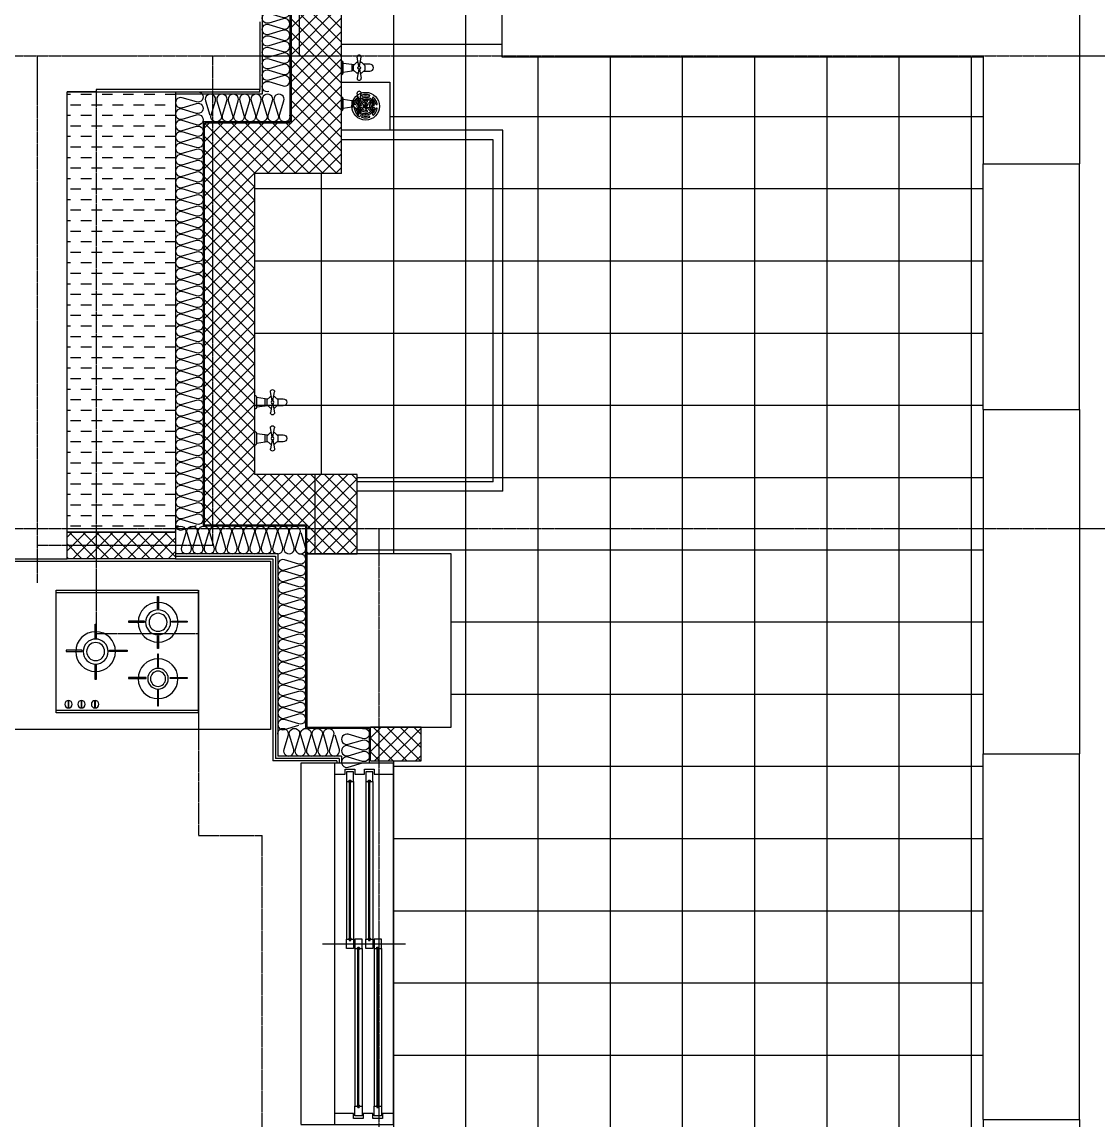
# Model space of a CAD drawing. Header units: millimetres. Extents: x 18456 to 179493, y -203649 to 469211.
# Drawn here: x 156660 to 161129, y 430724 to 435286 of the extents above; entities that cross this region are included whole.
import ezdxf

# ---------------------------------------------------------------- set-up
doc = ezdxf.new("R2010")
doc.units = ezdxf.units.MM
for name, pattern in [('X-평면도(기본형)$0$CEN', [52.5, 50, -1, 0.5, -1]), ('X-평면도(기본형)$0$HID', [2.8, 1.8, -1]), ('X-평면도(기본형)$0$HID2', [7.5, 6, -1.5])]:
    doc.linetypes.add(name, pattern=pattern)
for name, color, linetype, true_color in [('X-평면도(기본형)$0$40HAT', 9, 'Continuous', 0x808080), ('X-평면도(기본형)$0$4ELE', 4, 'Continuous', 0x00ffff), ('X-평면도(기본형)$0$4GYP', 4, 'Continuous', 0x00ffff), ('X-평면도(기본형)$0$AHID', 5, 'X-평면도(기본형)$0$HID', 0x0000ff), ('X-평면도(기본형)$0$CEN', 1, 'X-평면도(기본형)$0$CEN', 0xff0000), ('X-평면도(기본형)$0$DOOR', 4, 'Continuous', 0x00ffff), ('X-평면도(기본형)$0$FUR-K', 6, 'Continuous', 0xff00ff), ('X-평면도(기본형)$0$INS', 9, 'Continuous', 0x808080), ('X-평면도(기본형)$0$INSUL', 9, 'Continuous', 0x808080), ('X-평면도(기본형)$0$KIT', 6, 'Continuous', 0xff00ff), ('X-평면도(기본형)$0$KITC', 6, 'Continuous', 0xff00ff), ('X-평면도(기본형)$0$LV', 4, 'Continuous', 0x00ffff), ('X-평면도(기본형)$0$TIL', 5, 'Continuous', 0x0000ff), ('X-평면도(기본형)$0$UIS', 7, 'X-평면도(기본형)$0$HID2', 0x000000), ('X-평면도(기본형)$0$W1', 2, 'Continuous', 0xffff00), ('X-평면도(기본형)$0$W2', 3, 'Continuous', 0x00ff00), ('X-평면도(기본형)$0$WID', 4, 'Continuous', 0x00ffff), ('X-평면도(기본형)$0$설비OPEN', 9, 'Continuous', 0x808080), ('X-평면도(기본형)$0$수전', 5, 'Continuous', 0x0000ff)]:
    doc.layers.add(name, color=color, linetype=linetype, true_color=true_color)
pattern_1 = [(315, (-172988.756, 97481.56), (28.2842712, 28.2842712), []), (45, (-172988.756, 97481.56), (-28.2842712, 28.2842712), [])]

# ---------------------------------------------------------------- blocks, each defined once
blk = doc.blocks.new('X-평면도(기본형)$0$A$C66e6687a')
at = {"layer": 'X-평면도(기본형)$0$수전', "color": 8, "true_color": 0x808080}
for p, q in [((92.5, 143), (92.5, 146.4)), ((107.5, 143), (107.5, 146.4)), ((59, 115), (56, 116.7)), ((66.5, 128), (63.5, 129.7)), ((82.5, 105.5), (79.5, 107.2)), ((86.5, 112.4), (83.5, 114.2)), ((95.2, 101.9), (91.4, 99.7)), ((99.2, 94.9), (95.4, 92.7)), ((96, 131.1), (96, 134.5)), ((96, 131.1), (96, 134.5)), ((96, 103.2), (96, 107.6)), ((96, 103.2), (96, 107.6)), ((104.6, 92.7), (100.7, 94.9)), ((104, 131.1), (104, 134.5)), ((104, 103.2), (104, 107.6)), ((108.6, 99.7), (104.7, 101.9)), ((116.5, 114.2), (113.5, 112.4)), ((120.5, 107.2), (117.5, 105.5)), ((136.5, 129.7), (133.5, 128)), ((144, 116.7), (141, 115)), ((59, 85), (56, 83.3)), ((66.5, 72), (63.5, 70.3)), ((71.1, 87.9), (68.1, 86.2)), ((75.1, 81), (72.1, 79.3)), ((92.5, 53.6), (92.5, 57)), ((96, 78.6), (96, 82.1)), ((96, 78.6), (96, 82.1)), ((104, 78.6), (104, 82.1)), ((107.5, 53.6), (107.5, 57)), ((127.9, 79.3), (124.9, 81)), ((131.9, 86.2), (128.9, 87.9)), ((131.9, 86.2), (128.9, 87.9)), ((136.5, 70.3), (133.5, 72)), ((144, 83.3), (141, 85))]:
    blk.add_line(p, q, dxfattribs=at)
blk.add_lwpolyline([(0, 0), (0, 200), (200, 200), (200, 0)], close=True, dxfattribs=at)
for radius in [57.5, 2.5]:
    blk.add_circle((100, 100), radius, dxfattribs=at)
for centre, radius, start, end in [((100, 100), 48.8, 100.9688, 139.0312), ((100, 100), 42.5, 101.8165, 138.1835), ((91, 146.4), 1.5, 0, 100.9688), ((91, 143), 1.5, 281.8165, 0), ((109, 146.4), 1.5, 79.0312, 180), ((109, 143), 1.5, 180, 258.1835), ((100, 100), 42.5, 41.8165, 78.1835), ((100, 100), 48.8, 40.9688, 79.0312), ((100, 100), 48.8, 160.9688, 199.0312), ((55.3, 115.4), 1.5, 60, 160.9688), ((100, 100), 42.5, 161.8165, 198.1835), ((58.2, 113.7), 1.5, 341.8165, 60), ((64.3, 131), 1.5, 139.0312, 240), ((100, 100), 36.5, 99.0541, 200.9459), ((67.2, 129.3), 1.5, 240, 318.1835), ((100, 100), 30.1, 100.0234, 199.9766), ((100, 100), 23.6, 164.4106, 255.5894), ((78.7, 105.9), 1.5, 60, 164.4106), ((81.7, 104.2), 1.5, 347.0576, 60), ((84.2, 115.5), 1.5, 135.5894, 240), ((100, 100), 17.2, 167.0576, 252.9424), ((100, 100), 23.6, 44.4106, 135.5894), ((87.2, 113.7), 1.5, 240, 312.9424), ((100, 100), 17.2, 47.0576, 132.9424), ((90.6, 101), 1.5, 174.1895, 300), ((100, 100), 10.9, 125.8105, 174.1895), ((94.5, 107.6), 1.5, 0, 125.8105), ((94.5, 134.5), 1.5, 0, 99.0541), ((96.1, 91.4), 1.5, 120, 245.8105), ((94.5, 131.1), 1.5, 280.0234, 0), ((94.5, 131.1), 1.5, 280.0234, 0), ((94.5, 103.2), 1.5, 300, 0), ((100, 93.6), 1.5, 60, 120), ((105.5, 134.5), 1.5, 80.9459, 180), ((105.5, 131.1), 1.5, 180, 259.9766), ((105.5, 107.6), 1.5, 54.1895, 180), ((105.5, 103.2), 1.5, 180, 240), ((103.9, 91.4), 1.5, 294.1895, 60), ((100, 100), 17.2, 287.0576, 12.9424), ((100, 100), 30.1, 340.0234, 79.9766), ((100, 100), 36.5, 339.0541, 80.9459), ((100, 100), 23.6, 284.4106, 15.5894), ((100, 100), 10.9, 5.8105, 54.1895), ((109.4, 101), 1.5, 240, 5.8105), ((112.8, 113.7), 1.5, 227.0576, 300), ((115.8, 115.5), 1.5, 300, 44.4106), ((118.3, 104.2), 1.5, 120, 192.9424), ((121.3, 105.9), 1.5, 15.5894, 120), ((132.8, 129.3), 1.5, 221.8165, 300), ((135.7, 131), 1.5, 300, 40.9688), ((141.8, 113.7), 1.5, 120, 198.1835), ((100, 100), 42.5, 341.8165, 18.1835), ((144.7, 115.4), 1.5, 19.0312, 120), ((100, 100), 48.8, 340.9688, 19.0312), ((55.3, 84.6), 1.5, 199.0312, 300), ((58.2, 86.3), 1.5, 300, 18.1835), ((64.3, 69), 1.5, 120, 220.9688), ((100, 100), 48.8, 220.9688, 259.0312), ((67.4, 87.5), 1.5, 200.9459, 300), ((67.2, 70.7), 1.5, 41.8165, 120), ((100, 100), 42.5, 221.8165, 258.1835), ((70.3, 89.2), 1.5, 300, 19.9766), ((72.9, 78), 1.5, 120, 219.0541), ((100, 100), 36.5, 219.0541, 320.9459), ((75.8, 79.7), 1.5, 40.0234, 120), ((100, 100), 30.1, 220.0234, 319.9766), ((91, 53.6), 1.5, 259.0312, 360), ((91, 57), 1.5, 0, 78.1835), ((94.5, 78.6), 1.5, 255.5894, 0), ((94.5, 82.1), 1.5, 0, 72.9424), ((100, 100), 10.9, 245.8105, 294.1895), ((105.5, 82.1), 1.5, 107.0576, 180), ((105.5, 78.6), 1.5, 180, 284.4106), ((109, 57), 1.5, 101.8165, 180), ((109, 53.6), 1.5, 180, 280.9688), ((100, 100), 42.5, 281.8165, 318.1835), ((100, 100), 48.8, 280.9688, 319.0312), ((124.2, 79.7), 1.5, 60, 139.9766), ((127.1, 78), 1.5, 320.9459, 60), ((129.7, 89.2), 1.5, 160.0234, 240), ((132.8, 70.7), 1.5, 60, 138.1835), ((132.6, 87.5), 1.5, 240, 339.0541), ((135.7, 69), 1.5, 319.0312, 60), ((141.8, 86.3), 1.5, 161.8165, 240), ((144.7, 84.6), 1.5, 240, 340.9688)]:
    blk.add_arc(centre, radius, start, end, dxfattribs=at)
blk = doc.blocks.new('X-평면도(기본형)$0$수전-1')
at = {"layer": 'X-평면도(기본형)$0$수전'}
for p, q in [((33477.5, -11070.1), (33477.5, -11099.3)), ((33484.5, -11099.3), (33484.5, -11079.4)), ((33548.8, -11093.5), (33542.1, -11055.2)), ((33552.1, -11093.5), (33558.8, -11055.2)), ((33594.8, -11084.6), (33568.4, -11084.6)), ((33477.5, -11099.3), (33477.5, -11128.5)), ((33484.5, -11119.2), (33484.5, -11099.3)), ((33548.8, -11105.1), (33542.1, -11143.3)), ((33552.1, -11105.1), (33558.8, -11143.3)), ((33568.4, -11114), (33594.8, -11114))]:
    blk.add_line(p, q, dxfattribs=at)
for points in [[(33484.5, -11080), (33520.4, -11085), (33520.4, -11099.3), (33520.4, -11113.6), (33484.5, -11118.6)], [(33545.7, -11122.4), (33540.9, -11122.4), (33527.3, -11108.9), (33527.3, -11089.7), (33540.9, -11076.2), (33545.7, -11076.2)], [(33555.1, -11076.2), (33560, -11076.2), (33573.5, -11089.7), (33573.5, -11108.9)], [(33573.5, -11108.9), (33560, -11122.4), (33555.1, -11122.4)]]:
    blk.add_lwpolyline(points, dxfattribs=at)
blk.add_circle((33550.4, -11099.3), 5.91, dxfattribs=at)
for centre, radius, start, end in [((33471.5, -11081.8), 13.2, 10.588, 62.8148), ((33527.4, -11057.7), 28.1, 255.692, 278.489), ((33550.4, -11055.2), 8.37, 0, 180), ((33594.8, -11099.3), 14.7, 270, 90), ((33471.5, -11116.8), 13.2, 297.1852, 349.412), ((33527.4, -11140.9), 28.1, 81.511, 104.308), ((33550.4, -11143.3), 8.37, 180, 0)]:
    blk.add_arc(centre, radius, start, end, dxfattribs=at)
blk = doc.blocks.new('U193 (X-평면도(기본형)$0$ins-l)')
at = {"layer": 'X-평면도(기본형)$0$INSUL', "color": 8, "true_color": 0x808080}
for p, q in [((36.9, 24.2), (21.4, 75.8)), ((57.5, 75.8), (42, 24.2)), ((78.1, 24.2), (62.6, 75.8)), ((98.7, 75.8), (83.2, 24.2)), ((119.3, 24.2), (103.8, 75.8)), ((139.9, 75.8), (124.5, 24.2)), ((160.5, 24.2), (145.1, 75.8)), ((181.1, 75.8), (165.7, 24.2)), ((201.7, 24.2), (186.3, 75.8)), ((222.3, 75.8), (206.9, 24.2)), ((243, 24.2), (227.5, 75.8)), ((263.6, 75.8), (248.1, 24.2)), ((284.2, 24.2), (268.7, 75.8)), ((304.8, 75.8), (289.3, 24.2)), ((325.4, 24.2), (309.9, 75.8)), ((346, 75.8), (330.6, 24.2)), ((366.6, 24.2), (351.2, 75.8)), ((387.2, 75.8), (371.8, 24.2)), ((407.8, 24.2), (392.4, 75.8)), ((428.4, 75.8), (413, 24.2)), ((449.1, 24.2), (433.6, 75.8)), ((469.7, 75.8), (454.2, 24.2))]:
    blk.add_line(p, q, dxfattribs=at)
at = {"layer": 'X-평면도(기본형)$0$INSUL', "color": 8, "true_color": 0x808080, "extrusion": (0, 0, -1)}
for centre in [(-39.4, 81.2), (-80.7, 81.2), (-121.9, 81.2), (-163.1, 81.2), (-204.3, 81.2), (-245.5, 81.2), (-286.8, 81.2), (-328, 81.2), (-369.2, 81.2), (-410.4, 81.2), (-451.6, 81.2)]:
    blk.add_arc(centre, 18.8, 343.3008, 196.6992, dxfattribs=at)
at = {"layer": 'X-평면도(기본형)$0$INSUL', "color": 8, "true_color": 0x808080}
for centre in [(18.8, 18.8), (60, 18.8), (101.3, 18.8), (142.5, 18.8), (183.7, 18.8), (224.9, 18.8), (266.1, 18.8), (307.4, 18.8), (348.6, 18.8), (389.8, 18.8), (431, 18.8)]:
    blk.add_arc(centre, 18.8, 163.3008, 16.6992, dxfattribs=at)
blk = doc.blocks.new('U187 (X-평면도(기본형)$0$ins-l)')
at = {"layer": 'X-평면도(기본형)$0$INSUL', "color": 8, "true_color": 0x808080}
for p, q in [((36.9, 24.2), (21.4, 75.8)), ((57.5, 75.8), (42, 24.2)), ((78.1, 24.2), (62.6, 75.8)), ((98.7, 75.8), (83.2, 24.2)), ((119.3, 24.2), (103.8, 75.8)), ((139.9, 75.8), (124.5, 24.2)), ((160.5, 24.2), (145.1, 75.8)), ((181.1, 75.8), (165.7, 24.2)), ((201.7, 24.2), (186.3, 75.8)), ((222.3, 75.8), (206.9, 24.2))]:
    blk.add_line(p, q, dxfattribs=at)
at = {"layer": 'X-평면도(기본형)$0$INSUL', "color": 8, "true_color": 0x808080, "extrusion": (0, 0, -1)}
for centre in [(-39.4, 81.2), (-80.7, 81.2), (-121.9, 81.2), (-163.1, 81.2), (-204.3, 81.2)]:
    blk.add_arc(centre, 18.8, 343.3008, 196.6992, dxfattribs=at)
at = {"layer": 'X-평면도(기본형)$0$INSUL', "color": 8, "true_color": 0x808080}
for centre in [(18.8, 18.8), (60, 18.8), (101.3, 18.8), (142.5, 18.8), (183.7, 18.8)]:
    blk.add_arc(centre, 18.8, 163.3008, 16.6992, dxfattribs=at)
blk = doc.blocks.new('U188 (X-평면도(기본형)$0$ins-l)')
at = {"layer": 'X-평면도(기본형)$0$INSUL', "color": 8, "true_color": 0x808080}
for p, q in [((36.9, 24.2), (21.4, 75.8)), ((57.5, 75.8), (42, 24.2)), ((78.1, 24.2), (62.6, 75.8)), ((98.7, 75.8), (83.2, 24.2)), ((119.3, 24.2), (103.8, 75.8)), ((139.9, 75.8), (124.5, 24.2)), ((160.5, 24.2), (145.1, 75.8)), ((181.1, 75.8), (165.7, 24.2)), ((201.7, 24.2), (186.3, 75.8)), ((222.3, 75.8), (206.9, 24.2)), ((243, 24.2), (227.5, 75.8)), ((263.6, 75.8), (248.1, 24.2)), ((284.2, 24.2), (268.7, 75.8)), ((304.8, 75.8), (289.3, 24.2)), ((325.4, 24.2), (309.9, 75.8)), ((346, 75.8), (330.6, 24.2)), ((366.6, 24.2), (351.2, 75.8)), ((387.2, 75.8), (371.8, 24.2)), ((407.8, 24.2), (392.4, 75.8)), ((428.4, 75.8), (413, 24.2)), ((449.1, 24.2), (433.6, 75.8)), ((469.7, 75.8), (454.2, 24.2)), ((490.3, 24.2), (474.8, 75.8)), ((510.9, 75.8), (495.4, 24.2)), ((531.5, 24.2), (516, 75.8)), ((552.1, 75.8), (536.6, 24.2)), ((572.7, 24.2), (557.3, 75.8)), ((593.3, 75.8), (577.9, 24.2)), ((613.9, 24.2), (598.5, 75.8)), ((634.5, 75.8), (619.1, 24.2))]:
    blk.add_line(p, q, dxfattribs=at)
at = {"layer": 'X-평면도(기본형)$0$INSUL', "color": 8, "true_color": 0x808080, "extrusion": (0, 0, -1)}
for centre in [(-39.4, 81.2), (-80.7, 81.2), (-121.9, 81.2), (-163.1, 81.2), (-204.3, 81.2), (-245.5, 81.2), (-286.8, 81.2), (-328, 81.2), (-369.2, 81.2), (-410.4, 81.2), (-451.6, 81.2), (-492.9, 81.2), (-534.1, 81.2), (-575.3, 81.2), (-616.5, 81.2)]:
    blk.add_arc(centre, 18.8, 343.3008, 196.6992, dxfattribs=at)
at = {"layer": 'X-평면도(기본형)$0$INSUL', "color": 8, "true_color": 0x808080}
for centre in [(18.8, 18.8), (60, 18.8), (101.3, 18.8), (142.5, 18.8), (183.7, 18.8), (224.9, 18.8), (266.1, 18.8), (307.4, 18.8), (348.6, 18.8), (389.8, 18.8), (431, 18.8), (472.2, 18.8), (513.5, 18.8), (554.7, 18.8), (595.9, 18.8)]:
    blk.add_arc(centre, 18.8, 163.3008, 16.6992, dxfattribs=at)
blk = doc.blocks.new('X-평면도(기본형)$0$DW1500')
at = {"layer": 'X-평면도(기본형)$0$WID', "color": 1, "true_color": 0xff0000}
blk.add_line((750, 50), (750, -295), dxfattribs=at)
at = {"layer": 'X-평면도(기본형)$0$WID', "color": 8, "true_color": 0x808080}
for p, q in [((1455, 0), (45, 0)), ((766.5, -63), (1428.5, -63)), ((766.5, -63), (766.5, -67)), ((766.5, -67), (1428.5, -67)), ((1428.5, -63), (1428.5, -67)), ((71.5, -98), (733.5, -98)), ((71.5, -98), (71.5, -102)), ((71.5, -102), (733.5, -102)), ((733.5, -98), (733.5, -102)), ((71.5, -178), (733.5, -178)), ((71.5, -178), (71.5, -182)), ((71.5, -182), (733.5, -182)), ((733.5, -178), (733.5, -182)), ((766.5, -143), (1428.5, -143)), ((766.5, -143), (766.5, -147)), ((766.5, -147), (1428.5, -147)), ((1428.5, -143), (1428.5, -147)), ((45, -245), (1455, -245))]:
    blk.add_line(p, q, dxfattribs=at)
at = {"layer": 'X-평면도(기본형)$0$WID'}
for p, q in [((730, -85), (75, -85)), ((1425, -50), (770, -50)), ((1425, -80), (770, -80)), ((730, -115), (75, -115)), ((1425, -130), (770, -130)), ((730, -165), (75, -165)), ((1425, -160), (770, -160)), ((730, -195), (75, -195))]:
    blk.add_line(p, q, dxfattribs=at)
for points in [[(0, -245), (45, -245), (45, -200), (25, -200), (25, -160), (45, -160), (45, -120), (25, -120), (25, -80), (45, -80), (45, 0), (0, 0)], [(1500, 0), (1455, 0), (1455, -45), (1475, -45), (1475, -85), (1455, -85), (1455, -125), (1475, -125), (1475, -165), (1455, -165), (1455, -245), (1500, -245)], [(75, -115), (35, -115), (35, -85), (75, -85), (75, -95), (69.5, -96.8), (69.5, -103.2), (75, -105)], [(770, -80), (730, -80), (730, -50), (770, -50), (770, -60), (764.5, -61.8), (764.5, -68.2), (770, -70)], [(730, -115), (770, -115), (770, -85), (730, -85), (730, -95), (735.5, -96.8), (735.5, -103.2), (730, -105)], [(1425, -80), (1465, -80), (1465, -50), (1425, -50), (1425, -60), (1430.5, -61.8), (1430.5, -68.2), (1425, -70)], [(770, -160), (730, -160), (730, -130), (770, -130), (770, -140), (764.5, -141.8), (764.5, -148.2), (770, -150)], [(1425, -160), (1465, -160), (1465, -130), (1425, -130), (1425, -140), (1430.5, -141.8), (1430.5, -148.2), (1425, -150)], [(75, -195), (35, -195), (35, -165), (75, -165), (75, -175), (69.5, -176.8), (69.5, -183.2), (75, -185)], [(730, -195), (770, -195), (770, -165), (730, -165), (730, -175), (735.5, -176.8), (735.5, -183.2), (730, -185)]]:
    blk.add_lwpolyline(points, close=True, dxfattribs=at)
at = {"layer": 'X-평면도(기본형)$0$WID', "color": 8, "true_color": 0x808080}
for points in [[(770, -59.2), (772.7, -60.6), (773.3, -61.6), (773.8, -63)], [(770, -70.8), (772.7, -69.4), (773.3, -68.4), (773.8, -67)], [(1425, -59.2), (1422.3, -60.6), (1421.7, -61.6), (1421.2, -63)], [(1425, -70.8), (1422.3, -69.4), (1421.7, -68.4), (1421.2, -67)], [(75, -94.2), (77.7, -95.6), (78.3, -96.6), (78.8, -98)], [(75, -105.8), (77.7, -104.4), (78.3, -103.4), (78.8, -102)], [(730, -94.2), (727.3, -95.6), (726.7, -96.6), (726.2, -98)], [(730, -105.8), (727.3, -104.4), (726.7, -103.4), (726.2, -102)], [(75, -174.2), (77.7, -175.6), (78.3, -176.6), (78.8, -178)], [(75, -185.8), (77.7, -184.4), (78.3, -183.4), (78.8, -182)], [(730, -174.2), (727.3, -175.6), (726.7, -176.6), (726.2, -178)], [(730, -185.8), (727.3, -184.4), (726.7, -183.4), (726.2, -182)], [(770, -139.2), (772.7, -140.6), (773.3, -141.6), (773.8, -143)], [(770, -150.8), (772.7, -149.4), (773.3, -148.4), (773.8, -147)], [(1425, -139.2), (1422.3, -140.6), (1421.7, -141.6), (1421.2, -143)], [(1425, -150.8), (1422.3, -149.4), (1421.7, -148.4), (1421.2, -147)]]:
    blk.add_lwpolyline(points, dxfattribs=at)
blk = doc.blocks.new('X-평면도(기본형)$0$HOBGAS19')
at = {"layer": 'X-평면도(기본형)$0$KIT'}
for p, q in [((599.3, 539.1), (9.3, 539.1)), ((9.3, 49.1), (599.3, 49.1))]:
    blk.add_line(p, q, dxfattribs=at)
for points in [[(9.3, 549.1), (9.3, 39.1), (599.3, 39.1), (599.3, 549.1)], [(178.6, 471.2), (178.6, 521.9), (174.3, 521.9), (174.3, 471.2)], [(119.3, 420.2), (55.7, 420.2), (55.7, 415.9), (119.3, 415.9)], [(232.3, 420.2), (298.8, 420.2), (298.8, 415.9), (232.3, 415.9)], [(438, 349.6), (438, 406.8), (433.7, 406.8), (433.7, 349.6)], [(178.6, 305.7), (178.6, 359.2), (174.3, 359.2), (174.3, 305.7)], [(174.5, 228), (174.5, 282.5), (178.7, 282.5), (178.7, 228)], [(378.7, 298.6), (304.8, 298.6), (304.8, 294.3), (378.7, 294.3)], [(491.7, 298.6), (558.2, 298.6), (558.2, 294.3), (491.7, 294.3)], [(438, 177.1), (438, 237.6), (433.7, 237.6), (433.7, 177.1)], [(126.1, 185.8), (56, 185.8), (56, 181.5), (126.1, 181.5)], [(226.1, 185.8), (298.7, 185.8), (298.7, 181.5), (226.1, 181.5)], [(174.5, 67.5), (174.5, 134.7), (178.7, 134.7), (178.7, 67.5)], [(436.4, 87.7), (440, 87.7), (440, 60.5), (436.4, 60.5)], [(492.8, 87.7), (496.4, 87.7), (496.4, 60.5), (492.8, 60.5)], [(546.8, 87.7), (550.4, 87.7), (550.4, 60.5), (546.8, 60.5)]]:
    blk.add_lwpolyline(points, close=True, dxfattribs=at)
for centre, radius in [((176.3, 414.9), 82.6), ((176.3, 414.9), 52), ((176.3, 414.9), 37.4), ((435.8, 293.3), 82.6), ((435.8, 293.3), 52), ((435.8, 293.3), 37.4), ((176.7, 180.5), 82.6), ((176.7, 180.5), 42.8), ((176.7, 180.5), 31.6), ((438.2, 74.4), 15.4), ((494.6, 74.4), 15.4), ((548.6, 74.4), 15.4)]:
    blk.add_circle(centre, radius, dxfattribs=at)
blk = doc.blocks.new('U194 (X-평면도(기본형)$0$ins-l)')
at = {"layer": 'X-평면도(기본형)$0$INSUL', "color": 8, "true_color": 0x808080}
for p, q in [((36.9, 24.2), (21.4, 75.8)), ((57.5, 75.8), (42, 24.2)), ((78.1, 24.2), (62.6, 75.8)), ((98.7, 75.8), (83.2, 24.2)), ((119.3, 24.2), (103.8, 75.8)), ((139.9, 75.8), (124.5, 24.2)), ((160.5, 24.2), (145.1, 75.8)), ((181.1, 75.8), (165.7, 24.2)), ((201.7, 24.2), (186.3, 75.8)), ((222.3, 75.8), (206.9, 24.2)), ((243, 24.2), (227.5, 75.8)), ((263.6, 75.8), (248.1, 24.2)), ((284.2, 24.2), (268.7, 75.8)), ((304.8, 75.8), (289.3, 24.2))]:
    blk.add_line(p, q, dxfattribs=at)
at = {"layer": 'X-평면도(기본형)$0$INSUL', "color": 8, "true_color": 0x808080, "extrusion": (0, 0, -1)}
for centre in [(-39.4, 81.2), (-80.7, 81.2), (-121.9, 81.2), (-163.1, 81.2), (-204.3, 81.2), (-245.5, 81.2), (-286.8, 81.2)]:
    blk.add_arc(centre, 18.8, 343.3008, 196.6992, dxfattribs=at)
at = {"layer": 'X-평면도(기본형)$0$INSUL', "color": 8, "true_color": 0x808080}
for centre in [(18.8, 18.8), (60, 18.8), (101.3, 18.8), (142.5, 18.8), (183.7, 18.8), (224.9, 18.8), (266.1, 18.8)]:
    blk.add_arc(centre, 18.8, 163.3008, 16.6992, dxfattribs=at)
blk = doc.blocks.new('U180 (X-평면도(기본형)$0$ins-l)')
at = {"layer": 'X-평면도(기본형)$0$INSUL', "color": 8, "true_color": 0x808080}
for p, q in [((36.9, 24.2), (21.4, 75.8)), ((57.5, 75.8), (42, 24.2)), ((78.1, 24.2), (62.6, 75.8)), ((98.7, 75.8), (83.2, 24.2)), ((119.3, 24.2), (103.8, 75.8)), ((139.9, 75.8), (124.5, 24.2)), ((160.5, 24.2), (145.1, 75.8)), ((181.1, 75.8), (165.7, 24.2)), ((201.7, 24.2), (186.3, 75.8)), ((222.3, 75.8), (206.9, 24.2)), ((243, 24.2), (227.5, 75.8)), ((263.6, 75.8), (248.1, 24.2)), ((284.2, 24.2), (268.7, 75.8)), ((304.8, 75.8), (289.3, 24.2)), ((325.4, 24.2), (309.9, 75.8)), ((346, 75.8), (330.6, 24.2)), ((366.6, 24.2), (351.2, 75.8)), ((387.2, 75.8), (371.8, 24.2)), ((407.8, 24.2), (392.4, 75.8)), ((428.4, 75.8), (413, 24.2)), ((449.1, 24.2), (433.6, 75.8)), ((469.7, 75.8), (454.2, 24.2)), ((490.3, 24.2), (474.8, 75.8)), ((510.9, 75.8), (495.4, 24.2)), ((531.5, 24.2), (516, 75.8)), ((552.1, 75.8), (536.6, 24.2)), ((572.7, 24.2), (557.3, 75.8)), ((593.3, 75.8), (577.9, 24.2)), ((613.9, 24.2), (598.5, 75.8)), ((634.5, 75.8), (619.1, 24.2)), ((655.2, 24.2), (639.7, 75.8)), ((675.8, 75.8), (660.3, 24.2)), ((696.4, 24.2), (680.9, 75.8)), ((717, 75.8), (701.5, 24.2)), ((737.6, 24.2), (722.1, 75.8)), ((758.2, 75.8), (742.7, 24.2)), ((778.8, 24.2), (763.4, 75.8)), ((799.4, 75.8), (784, 24.2)), ((820, 24.2), (804.6, 75.8)), ((840.6, 75.8), (825.2, 24.2)), ((861.3, 24.2), (845.8, 75.8)), ((881.9, 75.8), (866.4, 24.2)), ((902.5, 24.2), (887, 75.8)), ((923.1, 75.8), (907.6, 24.2)), ((943.7, 24.2), (928.2, 75.8)), ((964.3, 75.8), (948.8, 24.2)), ((984.9, 24.2), (969.5, 75.8)), ((1005.5, 75.8), (990.1, 24.2)), ((1026.1, 24.2), (1010.7, 75.8)), ((1046.7, 75.8), (1031.3, 24.2)), ((1067.4, 24.2), (1051.9, 75.8)), ((1088, 75.8), (1072.5, 24.2)), ((1108.6, 24.2), (1093.1, 75.8)), ((1129.2, 75.8), (1113.7, 24.2)), ((1149.8, 24.2), (1134.3, 75.8)), ((1170.4, 75.8), (1154.9, 24.2))]:
    blk.add_line(p, q, dxfattribs=at)
at = {"layer": 'X-평면도(기본형)$0$INSUL', "color": 8, "true_color": 0x808080, "extrusion": (0, 0, -1)}
for centre in [(-39.4, 81.2), (-80.7, 81.2), (-121.9, 81.2), (-163.1, 81.2), (-204.3, 81.2), (-245.5, 81.2), (-286.8, 81.2), (-328, 81.2), (-369.2, 81.2), (-410.4, 81.2), (-451.6, 81.2), (-492.9, 81.2), (-534.1, 81.2), (-575.3, 81.2), (-616.5, 81.2), (-657.7, 81.2), (-699, 81.2), (-740.2, 81.2), (-781.4, 81.2), (-822.6, 81.2), (-863.8, 81.2), (-905.1, 81.2), (-946.3, 81.2), (-987.5, 81.2), (-1028.7, 81.2), (-1069.9, 81.2), (-1111.1, 81.2), (-1152.4, 81.2)]:
    blk.add_arc(centre, 18.8, 343.3008, 196.6992, dxfattribs=at)
at = {"layer": 'X-평면도(기본형)$0$INSUL', "color": 8, "true_color": 0x808080}
for centre in [(18.8, 18.8), (60, 18.8), (101.3, 18.8), (142.5, 18.8), (183.7, 18.8), (224.9, 18.8), (266.1, 18.8), (307.4, 18.8), (348.6, 18.8), (389.8, 18.8), (431, 18.8), (472.2, 18.8), (513.5, 18.8), (554.7, 18.8), (595.9, 18.8), (637.1, 18.8), (678.3, 18.8), (719.6, 18.8), (760.8, 18.8), (802, 18.8), (843.2, 18.8), (884.4, 18.8), (925.7, 18.8), (966.9, 18.8), (1008.1, 18.8), (1049.3, 18.8), (1090.5, 18.8), (1131.8, 18.8)]:
    blk.add_arc(centre, 18.8, 163.3008, 16.6992, dxfattribs=at)
blk = doc.blocks.new('U189 (X-평면도(기본형)$0$ins-l)')
at = {"layer": 'X-평면도(기본형)$0$INSUL', "color": 8, "true_color": 0x808080}
for p, q in [((36.9, 24.2), (21.4, 75.8)), ((57.5, 75.8), (42, 24.2)), ((78.1, 24.2), (62.6, 75.8)), ((98.7, 75.8), (83.2, 24.2)), ((119.3, 24.2), (103.8, 75.8)), ((139.9, 75.8), (124.5, 24.2)), ((160.5, 24.2), (145.1, 75.8)), ((181.1, 75.8), (165.7, 24.2)), ((201.7, 24.2), (186.3, 75.8)), ((222.3, 75.8), (206.9, 24.2)), ((243, 24.2), (227.5, 75.8)), ((263.6, 75.8), (248.1, 24.2)), ((284.2, 24.2), (268.7, 75.8)), ((304.8, 75.8), (289.3, 24.2)), ((325.4, 24.2), (309.9, 75.8)), ((346, 75.8), (330.6, 24.2)), ((366.6, 24.2), (351.2, 75.8)), ((387.2, 75.8), (371.8, 24.2)), ((407.8, 24.2), (392.4, 75.8)), ((428.4, 75.8), (413, 24.2)), ((449.1, 24.2), (433.6, 75.8)), ((469.7, 75.8), (454.2, 24.2)), ((490.3, 24.2), (474.8, 75.8)), ((510.9, 75.8), (495.4, 24.2)), ((531.5, 24.2), (516, 75.8)), ((552.1, 75.8), (536.6, 24.2)), ((572.7, 24.2), (557.3, 75.8)), ((593.3, 75.8), (577.9, 24.2)), ((613.9, 24.2), (598.5, 75.8)), ((634.5, 75.8), (619.1, 24.2)), ((655.2, 24.2), (639.7, 75.8)), ((675.8, 75.8), (660.3, 24.2)), ((696.4, 24.2), (680.9, 75.8)), ((717, 75.8), (701.5, 24.2)), ((737.6, 24.2), (722.1, 75.8)), ((758.2, 75.8), (742.7, 24.2)), ((778.8, 24.2), (763.4, 75.8)), ((799.4, 75.8), (784, 24.2)), ((820, 24.2), (804.6, 75.8)), ((840.6, 75.8), (825.2, 24.2)), ((861.3, 24.2), (845.8, 75.8)), ((881.9, 75.8), (866.4, 24.2)), ((902.5, 24.2), (887, 75.8)), ((923.1, 75.8), (907.6, 24.2)), ((943.7, 24.2), (928.2, 75.8)), ((964.3, 75.8), (948.8, 24.2)), ((984.9, 24.2), (969.5, 75.8)), ((1005.5, 75.8), (990.1, 24.2)), ((1026.1, 24.2), (1010.7, 75.8)), ((1046.7, 75.8), (1031.3, 24.2)), ((1067.4, 24.2), (1051.9, 75.8)), ((1088, 75.8), (1072.5, 24.2)), ((1108.6, 24.2), (1093.1, 75.8)), ((1129.2, 75.8), (1113.7, 24.2)), ((1149.8, 24.2), (1134.3, 75.8)), ((1170.4, 75.8), (1154.9, 24.2)), ((1191, 24.2), (1175.6, 75.8)), ((1211.6, 75.8), (1196.2, 24.2)), ((1232.2, 24.2), (1216.8, 75.8)), ((1252.8, 75.8), (1237.4, 24.2)), ((1273.5, 24.2), (1258, 75.8)), ((1294.1, 75.8), (1278.6, 24.2)), ((1314.7, 24.2), (1299.2, 75.8)), ((1335.3, 75.8), (1319.8, 24.2)), ((1355.9, 24.2), (1340.4, 75.8)), ((1376.5, 75.8), (1361, 24.2)), ((1397.1, 24.2), (1381.7, 75.8)), ((1417.7, 75.8), (1402.3, 24.2)), ((1438.3, 24.2), (1422.9, 75.8)), ((1458.9, 75.8), (1443.5, 24.2)), ((1479.5, 24.2), (1464.1, 75.8)), ((1500.2, 75.8), (1484.7, 24.2)), ((1520.8, 24.2), (1505.3, 75.8)), ((1541.4, 75.8), (1525.9, 24.2)), ((1562, 24.2), (1546.5, 75.8)), ((1582.6, 75.8), (1567.1, 24.2))]:
    blk.add_line(p, q, dxfattribs=at)
at = {"layer": 'X-평면도(기본형)$0$INSUL', "color": 8, "true_color": 0x808080, "extrusion": (0, 0, -1)}
for centre in [(-39.4, 81.2), (-80.7, 81.2), (-121.9, 81.2), (-163.1, 81.2), (-204.3, 81.2), (-245.5, 81.2), (-286.8, 81.2), (-328, 81.2), (-369.2, 81.2), (-410.4, 81.2), (-451.6, 81.2), (-492.9, 81.2), (-534.1, 81.2), (-575.3, 81.2), (-616.5, 81.2), (-657.7, 81.2), (-699, 81.2), (-740.2, 81.2), (-781.4, 81.2), (-822.6, 81.2), (-863.8, 81.2), (-905.1, 81.2), (-946.3, 81.2), (-987.5, 81.2), (-1028.7, 81.2), (-1069.9, 81.2), (-1111.1, 81.2), (-1152.4, 81.2), (-1193.6, 81.2), (-1234.8, 81.2), (-1276, 81.2), (-1317.2, 81.2), (-1358.5, 81.2), (-1399.7, 81.2), (-1440.9, 81.2), (-1482.1, 81.2), (-1523.3, 81.2), (-1564.6, 81.2)]:
    blk.add_arc(centre, 18.8, 343.3008, 196.6992, dxfattribs=at)
at = {"layer": 'X-평면도(기본형)$0$INSUL', "color": 8, "true_color": 0x808080}
for centre in [(18.8, 18.8), (60, 18.8), (101.3, 18.8), (142.5, 18.8), (183.7, 18.8), (224.9, 18.8), (266.1, 18.8), (307.4, 18.8), (348.6, 18.8), (389.8, 18.8), (431, 18.8), (472.2, 18.8), (513.5, 18.8), (554.7, 18.8), (595.9, 18.8), (637.1, 18.8), (678.3, 18.8), (719.6, 18.8), (760.8, 18.8), (802, 18.8), (843.2, 18.8), (884.4, 18.8), (925.7, 18.8), (966.9, 18.8), (1008.1, 18.8), (1049.3, 18.8), (1090.5, 18.8), (1131.8, 18.8), (1173, 18.8), (1214.2, 18.8), (1255.4, 18.8), (1296.6, 18.8), (1337.9, 18.8), (1379.1, 18.8), (1420.3, 18.8), (1461.5, 18.8), (1502.7, 18.8), (1544, 18.8)]:
    blk.add_arc(centre, 18.8, 163.3008, 16.6992, dxfattribs=at)
blk = doc.blocks.new('U148 (X-평면도(기본형)$0$ins-l)')
at = {"layer": 'X-평면도(기본형)$0$INSUL', "color": 8, "true_color": 0x808080}
for p, q in [((36.9, 24.2), (21.4, 75.8)), ((57.5, 75.8), (42, 24.2)), ((78.1, 24.2), (62.6, 75.8)), ((98.7, 75.8), (83.2, 24.2)), ((119.3, 24.2), (103.8, 75.8)), ((139.9, 75.8), (124.5, 24.2))]:
    blk.add_line(p, q, dxfattribs=at)
at = {"layer": 'X-평면도(기본형)$0$INSUL', "color": 8, "true_color": 0x808080, "extrusion": (0, 0, -1)}
for centre in [(-39.4, 81.2), (-80.7, 81.2), (-121.9, 81.2)]:
    blk.add_arc(centre, 18.8, 343.3008, 196.6992, dxfattribs=at)
at = {"layer": 'X-평면도(기본형)$0$INSUL', "color": 8, "true_color": 0x808080}
for centre in [(18.8, 18.8), (60, 18.8), (101.3, 18.8)]:
    blk.add_arc(centre, 18.8, 163.3008, 16.6992, dxfattribs=at)

msp = doc.modelspace()

# ---------------------------------------------------------------- hatches: boundary and pattern name
at = {"layer": 'X-평면도(기본형)$0$40HAT'}
h = msp.add_hatch(dxfattribs=at)
h.set_pattern_fill('H3', color=256, scale=40, style=0, pattern_type=2)
h.set_pattern_definition(pattern_1)
h.paths.add_polyline_path([(157842.9, 433075.8), (158052.9, 433075.8), (158052.9, 433405.8), (157627.9, 433405.8), (157627.9, 434655.8), (157987.9, 434655.8), (157987.9, 436345.8), (157777.9, 436345.8), (157777.9, 434865.8), (157417.9, 434865.8), (157417.9, 433195.8), (157842.9, 433195.8)], flags=0)
h = msp.add_hatch(dxfattribs=at)
h.set_pattern_fill('H3', color=256, scale=40, style=0, pattern_type=2)
h.set_pattern_definition(pattern_1)
h.paths.add_polyline_path([(156847.9, 433055.8), (156847.9, 433165.8), (157297.9, 433165.8), (157297.9, 433055.8)], flags=0)
h = msp.add_hatch(dxfattribs=at)
h.set_pattern_fill('H3', color=256, scale=40, style=0, pattern_type=2)
h.set_pattern_definition(pattern_1)
h.paths.add_polyline_path([(158317.9, 432355.8), (158107.9, 432355.8), (158107.9, 432215.8), (158317.9, 432215.8)], flags=0)
at = {"layer": 'X-평면도(기본형)$0$TIL'}
h = msp.add_hatch(dxfattribs=at)
h.set_pattern_fill('H3', color=256, scale=300, angle=45, style=0, pattern_type=2)
h.set_pattern_definition([(360, (-511996.1, 361093.12), (2e-13, 300), []), (90, (-511996.1, 361093.12), (-300, 9e-14), [])])
h.paths.add_polyline_path([(157987.9, 435035.8), (158187.9, 435035.8), (158187.9, 434835.8), (157987.9, 434835.8), (157987.9, 434655.8), (157627.9, 434655.8), (157627.9, 433405.8), (158052.9, 433405.8), (158052.9, 433075.8), (158442.9, 433075.8), (158442.9, 432355.8), (158317.9, 432355.8), (158317.9, 432215.8), (158202.9, 432215.8), (158202.9, 430695.8), (158317.9, 430695.8), (158317.9, 426435.8), (157217.9, 426435.8), (157217.9, 426550.8), (154497.9, 426550.8), (154497.9, 426435.8), (146087.9, 426435.8), (146087.9, 425340.8), (158612.9, 425340.8), (158612.9, 428755.8), (160652.9, 428755.8), (160652.9, 435140.8), (158652.9, 435140.8), (158652.9, 442200.8), (151077.9, 442200.8), (151077.9, 440900.8), (152897.9, 440900.8), (152897.9, 441305.8), (157987.9, 441305.8), (157987.9, 440935.8), (157872.9, 440935.8), (157872.9, 439455.8), (157987.9, 439455.8)], flags=0)
h.paths.add_polyline_path([(151977.9, 441025.8), (151977.9, 441675.8), (152627.9, 441675.8), (152627.9, 441025.8)], flags=0)
at = {"layer": 'X-평면도(기본형)$0$설비OPEN'}
h = msp.add_hatch(dxfattribs=at)
h.set_pattern_fill('DASH', color=256, scale=350, style=0, pattern_type=2)
h.set_pattern_definition([(0, (95392.856, 112810.833), (43.75, 43.75), [43.75, -43.75])])
h.paths.add_polyline_path([(156847.9, 433165.8), (157397.9, 433165.8), (157297.9, 433195.8), (157297.9, 434995.8), (156847.9, 434995.8)], flags=0)

# ---------------------------------------------------------------- linework, layer by layer
at = {"layer": 'X-평면도(기본형)$0$4ELE'}
for p, q in [((160652.9, 433675.8), (160652.9, 434695.8)), ((161052.9, 433675.8), (161052.9, 434695.8)), ((160652.9, 430725.8), (160652.9, 432245.8)), ((161052.9, 430725.8), (161052.9, 432245.8))]:
    msp.add_line(p, q, dxfattribs=at)
at = {"layer": 'X-평면도(기본형)$0$4GYP'}
for p, q in [((157297.9, 433065.8), (157712.9, 433065.8)), ((157297.9, 433055.8), (157702.9, 433055.8)), ((157702.9, 433055.8), (157702.9, 432215.8)), ((157712.9, 433065.8), (157712.9, 432225.8)), ((157967.9, 432215.8), (157702.9, 432215.8)), ((157977.9, 432225.8), (157712.9, 432225.8)), ((157967.9, 432215.8), (157967.9, 432205.8)), ((157977.9, 432225.8), (157977.9, 432205.8))]:
    msp.add_line(p, q, dxfattribs=at)
at = {"layer": 'X-평면도(기본형)$0$AHID'}
msp.add_lwpolyline([(157957.9, 432205.8), (157817.9, 432205.8), (157817.9, 430705.8), (157957.9, 430705.8)], dxfattribs=at)
at = {"layer": 'X-평면도(기본형)$0$CEN'}
for p, q in [((157812.9, 435145.8), (157812.9, 443600.8)), ((154357.9, 435145.8), (162052.9, 435145.8)), ((156722.9, 435145.8), (156722.9, 432955.8)), ((157452.9, 433110.8), (157452.9, 435145.8)), ((157877.9, 433075.8), (157877.9, 433405.8)), ((154357.9, 433180.8), (162052.9, 433180.8)), ((158142.9, 433180.8), (158142.9, 424090.8)), ((157452.9, 433110.8), (156722.9, 433110.8))]:
    msp.add_line(p, q, dxfattribs=at)
at = {"layer": 'X-평면도(기본형)$0$INS'}
for p, q in [((157657.9, 436355.8), (157657.9, 434985.8)), ((157772.9, 436355.8), (157772.9, 434870.8)), ((157657.9, 434985.8), (157297.9, 434985.8)), ((157297.9, 434985.8), (157297.9, 433080.8)), ((157412.9, 434870.8), (157412.9, 433190.8)), ((157772.9, 434870.8), (157412.9, 434870.8)), ((157837.9, 433190.8), (157412.9, 433190.8)), ((157837.9, 433190.8), (157837.9, 432350.8)), ((157722.9, 433075.8), (157297.9, 433075.8)), ((157722.9, 433075.8), (157722.9, 432235.8)), ((158102.9, 432350.8), (157837.9, 432350.8)), ((158102.9, 432350.8), (158102.9, 432205.8)), ((157987.9, 432235.8), (157722.9, 432235.8)), ((157987.9, 432235.8), (157987.9, 432205.8))]:
    msp.add_line(p, q, dxfattribs=at)
msp.add_lwpolyline([(156967.9, 434995.8), (157647.9, 434995.8), (157647.9, 435005.8)], dxfattribs=at)
at = {"layer": 'X-평면도(기본형)$0$KIT'}
msp.add_line((157392.9, 432925.8), (157392.9, 432415.8), dxfattribs=at)
at = {"layer": 'X-평면도(기본형)$0$KITC', "linetype": 'Continuous'}
msp.add_lwpolyline([(154467.9, 432345.8), (154467.9, 433045.8), (157692.9, 433045.8), (157692.9, 432345.8)], close=True, dxfattribs=at)
at = {"layer": 'X-평면도(기본형)$0$LV'}
for p, q in [((158657.9, 434835.8), (157987.9, 434835.8)), ((158657.9, 433335.8), (158657.9, 434835.8)), ((158617.9, 434795.8), (157987.9, 434795.8)), ((158617.9, 433375.8), (158617.9, 434795.8)), ((158617.9, 433375.8), (158052.9, 433375.8)), ((158657.9, 433335.8), (158052.9, 433335.8))]:
    msp.add_line(p, q, dxfattribs=at)
at = {"layer": 'X-평면도(기본형)$0$UIS'}
for points in [[(156967.9, 434995.8), (156967.9, 432745.8), (157392.9, 432745.8), (157392.9, 431905.8), (157657.9, 431905.8)], [(153247.9, 427095.8), (157657.9, 427095.8), (157657.9, 431905.8)]]:
    msp.add_lwpolyline(points, dxfattribs=at)
at = {"layer": 'X-평면도(기본형)$0$W1'}
for p, q in [((158652.9, 436195.8), (158652.9, 435140.8)), ((161052.9, 435590.8), (161052.9, 434695.8)), ((157647.9, 435285.8), (157647.9, 435005.8)), ((158652.9, 435140.8), (160652.9, 435140.8)), ((160652.9, 435140.8), (160652.9, 434695.8)), ((156847.9, 433055.8), (156847.9, 434995.8)), ((156967.9, 434995.8), (156847.9, 434995.8)), ((160652.9, 434695.8), (161052.9, 434695.8)), ((160652.9, 433675.8), (161052.9, 433675.8)), ((160652.9, 433675.8), (160652.9, 432245.8)), ((161052.9, 433675.8), (161052.9, 432245.8)), ((154467.9, 433055.8), (156847.9, 433055.8)), ((160652.9, 432245.8), (161052.9, 432245.8)), ((160652.9, 430725.8), (161052.9, 430725.8)), ((160652.9, 430725.8), (160652.9, 428755.8)), ((161052.9, 430725.8), (161052.9, 428355.8))]:
    msp.add_line(p, q, dxfattribs=at)
msp.add_lwpolyline([(157647.9, 435005.8), (156967.9, 435005.8), (156967.9, 434995.8)], dxfattribs=at)
msp.add_lwpolyline([(158442.9, 433075.8), (157842.9, 433075.8), (157842.9, 432355.8), (158442.9, 432355.8)], close=True, dxfattribs=at)
at = {"layer": 'X-평면도(기본형)$0$W2'}
for p, q in [((157777.9, 436345.8), (157777.9, 434865.8)), ((157987.9, 434655.8), (157987.9, 436345.8)), ((157417.9, 433195.8), (157417.9, 434865.8)), ((157777.9, 434865.8), (157417.9, 434865.8)), ((157627.9, 433405.8), (157627.9, 434655.8)), ((157987.9, 434655.8), (157627.9, 434655.8)), ((158052.9, 433405.8), (157627.9, 433405.8)), ((158052.9, 433075.8), (158052.9, 433405.8)), ((157842.9, 433195.8), (157417.9, 433195.8)), ((157842.9, 433075.8), (157842.9, 433195.8)), ((156847.9, 433055.8), (156847.9, 433165.8)), ((156847.9, 433165.8), (157297.9, 433165.8)), ((157297.9, 433165.8), (157297.9, 433055.8)), ((157297.9, 433055.8), (156847.9, 433055.8)), ((157842.9, 433075.8), (158052.9, 433075.8)), ((158317.9, 432355.8), (158107.9, 432355.8)), ((158107.9, 432215.8), (158107.9, 432355.8)), ((158317.9, 432215.8), (158317.9, 432355.8)), ((158107.9, 432215.8), (158317.9, 432215.8))]:
    msp.add_line(p, q, dxfattribs=at)
at = {"layer": 'X-평면도(기본형)$0$설비OPEN'}
msp.add_lwpolyline([(157297.9, 433165.8), (156847.9, 433165.8), (156847.9, 434995.8), (157297.9, 434995.8)], close=True, dxfattribs=at)

# ---------------------------------------------------------------- block references
at = {"layer": 'X-평면도(기본형)$0$DOOR', "rotation": 90}
msp.add_blockref('X-평면도(기본형)$0$DW1500', (157957.9, 430705.8), dxfattribs=at)
at = {"layer": 'X-평면도(기본형)$0$FUR-K', "linetype": 'Continuous', "xscale": -1, "rotation": 4.268868138979087e-06}
msp.add_blockref('X-평면도(기본형)$0$HOBGAS19', (157402.1, 432376.7), dxfattribs=at)
at = {"layer": 'X-평면도(기본형)$0$INSUL', "xscale": -1.149999999999999, "yscale": 1.149999999999999, "zscale": 1.149999999999999}
for name, p, rotation in [('U180 (X-평면도(기본형)$0$ins-l)', (157657.9, 434995.8), 270), ('U189 (X-평면도(기본형)$0$ins-l)', (157412.9, 434995.8), 90), ('U193 (X-평면도(기본형)$0$ins-l)', (157297.9, 433190.8), 180), ('U188 (X-평면도(기본형)$0$ins-l)', (157837.9, 433075.8), 90), ('U187 (X-평면도(기본형)$0$ins-l)', (157722.9, 432350.8), 180), ('U148 (X-평면도(기본형)$0$ins-l)', (158102.9, 432350.8), 90)]:
    msp.add_blockref(name, p, dxfattribs=dict(at, rotation=rotation))
msp.add_blockref('U194 (X-평면도(기본형)$0$ins-l)', (157772.9, 434870.8), dxfattribs=at)
at = {"layer": 'X-평면도(기본형)$0$수전'}
for p in [(124510.4, 446195.1), (124510.4, 446045.1)]:
    msp.add_blockref('X-평면도(기본형)$0$수전-1', p, dxfattribs=at)
at = {"layer": 'X-평면도(기본형)$0$수전', "rotation": 270}
msp.add_blockref('X-평면도(기본형)$0$A$C66e6687a', (157987.9, 435035.8), dxfattribs=at)
at = {"layer": 'X-평면도(기본형)$0$수전', "xscale": -1, "rotation": 180}
for p in [(124150.4, 422606.5), (124150.4, 422456.5)]:
    msp.add_blockref('X-평면도(기본형)$0$수전-1', p, dxfattribs=at)

doc.saveas('drawing.dxf')
